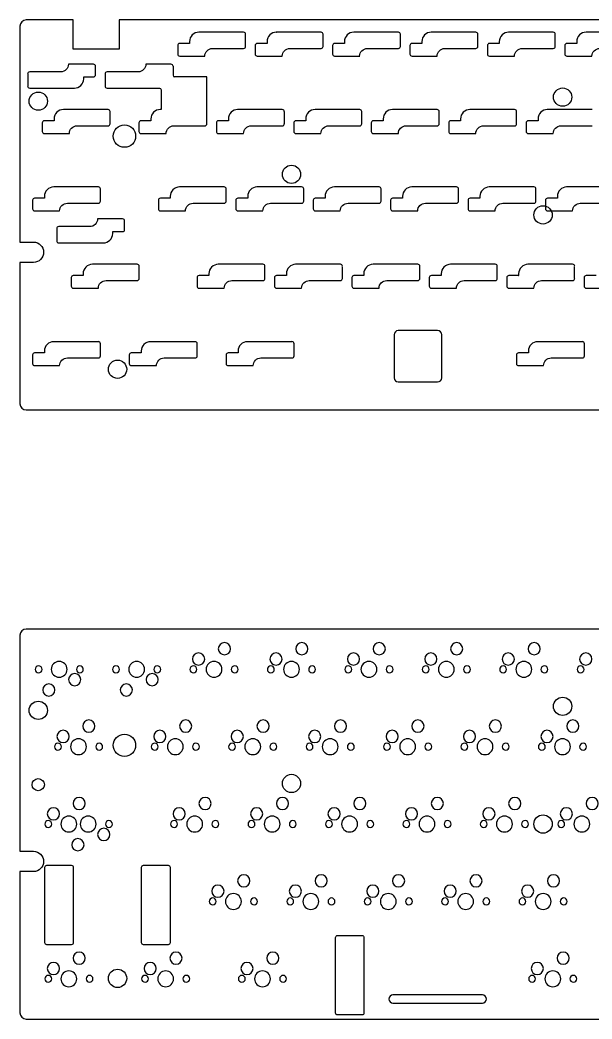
# Model space of a CAD drawing. Header units: millimetres. Extents: x -143 to 143, y -788 to -242.
# Drawn here: x -142.9 to -2.2, y -788.5 to -542.5 of the extents above; entities that cross this region are included whole.
import ezdxf

# ---------------------------------------------------------------- set-up
doc = ezdxf.new("R2010")
doc.units = ezdxf.units.MM
doc.header["$MEASUREMENT"] = 0
for name, color, linetype, true_color in [('IXPE  NEW', 4, 'Continuous', 0x00ffff), ('PET', 5, 'Continuous', 0x0000ff), ('Poron', 1, 'Continuous', 0xff0000), ('Under', 7, 'Continuous', 0x4564d7)]:
    doc.layers.add(name, color=color, linetype=linetype, true_color=true_color)

msp = doc.modelspace()

# ---------------------------------------------------------------- linework, layer by layer
at = {"layer": 'IXPE  NEW'}
for points in [[(-105.26, -553.87), (-105.26, -556.09)], [(-96.92, -565.05), (-96.92, -556.49), (-104.86, -556.49)], [(-110.48, -559.26), (-108.59, -559.26)], [(-108.19, -559.66), (-108.19, -564.55)]]:
    msp.add_lwpolyline(points, dxfattribs=at)
for centre in [(-14.21, -590.48, 4.62), (-14.21, -740.48, 4.62)]:
    msp.add_circle(centre, 2.25, dxfattribs=at)
msp.add_arc((-104.86, -556.09, 4.62), 0.4, 180, 270, dxfattribs=at)
at = {"layer": 'IXPE  NEW', "extrusion": (0, 0, -1)}
msp.add_arc((108.59, -559.66, -4.62), 0.4, 90, 180, dxfattribs=at)
at = {"layer": 'PET'}
for p, q in [((-136.79, -769.69, 4.62), (-136.79, -751.12, 4.62)), ((-136.29, -750.62, 4.62), (-130.29, -750.62, 4.62)), ((-129.79, -751.12, 4.62), (-129.79, -769.69, 4.62)), ((-112.99, -769.69, 4.62), (-112.99, -751.12, 4.62)), ((-112.49, -750.62, 4.62), (-106.49, -750.62, 4.62)), ((-105.99, -751.12, 4.62), (-105.99, -769.69, 4.62)), ((-65.28, -786.98, 4.62), (-65.28, -768.41, 4.62)), ((-64.78, -767.91, 4.62), (-58.78, -767.91, 4.62)), ((-58.28, -768.41, 4.62), (-58.28, -786.98, 4.62)), ((-130.29, -770.19, 4.62), (-136.29, -770.19, 4.62)), ((-106.49, -770.19, 4.62), (-112.49, -770.19, 4.62)), ((-58.78, -787.48, 4.62), (-64.78, -787.48, 4.62))]:
    msp.add_line(p, q, dxfattribs=at)
for points in [[(-142.91, -693.98), (-142.91, -747.18), (-139.6, -747.18)], [(-139.6, -752.18), (-142.91, -752.18), (-142.91, -786.98)], [(-29.14, -782.56), (-51.14, -782.56)], [(-51.14, -784.56), (-29.14, -784.56)]]:
    msp.add_lwpolyline(points, dxfattribs=at)
for centre, radius in [((-138.41, -712.48, 4.62), 2.25), ((-9.41, -711.48, 4.62), 2.25), ((-117.21, -721.08, 4.62), 2.75), ((-138.41, -730.78, 4.62), 1.5), ((-76.11, -730.48, 4.62), 2.25), ((-118.91, -778.48, 4.62), 2.25)]:
    msp.add_circle(centre, radius, dxfattribs=at)
for centre, radius, start, end in [((-141.41, -693.98, 4.62), 1.5, 90, 180), ((-92.62, -697.3, 4.62), 1.5, 0, 180), ((-73.57, -697.3, 4.62), 1.5, 0, 180), ((-54.52, -697.3, 4.62), 1.5, 0, 180), ((-35.47, -697.3, 4.62), 1.5, 0, 180), ((-16.42, -697.3, 4.62), 1.5, 0, 180), ((-98.97, -699.84, 4.62), 1.5, 0, 180), ((-92.62, -697.3, 4.62), 1.5, 180, 0), ((-79.92, -699.84, 4.62), 1.5, 0, 180), ((-73.57, -697.3, 4.62), 1.5, 180, 0), ((-60.87, -699.84, 4.62), 1.5, 0, 180), ((-54.52, -697.3, 4.62), 1.5, 180, 0), ((-41.82, -699.84, 4.62), 1.5, 0, 180), ((-35.47, -697.3, 4.62), 1.5, 180, 0), ((-22.77, -699.84, 4.62), 1.5, 0, 180), ((-16.42, -697.3, 4.62), 1.5, 180, 0), ((-3.72, -699.84, 4.62), 1.5, 0, 180), ((-133.26, -702.38, 4.62), 1.95, 360, 180), ((-114.21, -702.38, 4.62), 1.95, 360, 180), ((-98.97, -699.84, 4.62), 1.5, 180, 0), ((-95.16, -702.38, 4.62), 1.95, 360, 180), ((-79.92, -699.84, 4.62), 1.5, 180, 0), ((-76.11, -702.38, 4.62), 1.95, 360, 180), ((-60.87, -699.84, 4.62), 1.5, 180, 0), ((-57.06, -702.38, 4.62), 1.95, 360, 180), ((-41.82, -699.84, 4.62), 1.5, 180, 0), ((-38.01, -702.38, 4.62), 1.95, 360, 180), ((-22.77, -699.84, 4.62), 1.5, 180, 0), ((-18.96, -702.38, 4.62), 1.95, 360, 180), ((-3.72, -699.84, 4.62), 1.5, 180, 0), ((-138.34, -702.38, 4.62), 0.85, 0, 180), ((-138.34, -702.38, 4.62), 0.85, 180, 0), ((-133.26, -702.38, 4.62), 1.95, 180, 360), ((-129.45, -704.92, 4.62), 1.5, 0, 180), ((-128.18, -702.38, 4.62), 0.85, 0, 180), ((-128.18, -702.38, 4.62), 0.85, 180, 0), ((-119.29, -702.38, 4.62), 0.85, 0, 180), ((-119.29, -702.38, 4.62), 0.85, 180, 0), ((-114.21, -702.38, 4.62), 1.95, 180, 360), ((-110.4, -704.92, 4.62), 1.5, 0, 180), ((-109.13, -702.38, 4.62), 0.85, 0, 180), ((-109.13, -702.38, 4.62), 0.85, 180, 0), ((-100.24, -702.38, 4.62), 0.85, 0, 180), ((-100.24, -702.38, 4.62), 0.85, 180, 0), ((-95.16, -702.38, 4.62), 1.95, 180, 360), ((-90.08, -702.38, 4.62), 0.85, 0, 180), ((-90.08, -702.38, 4.62), 0.85, 180, 0), ((-81.19, -702.38, 4.62), 0.85, 0, 180), ((-81.19, -702.38, 4.62), 0.85, 180, 0), ((-76.11, -702.38, 4.62), 1.95, 180, 360), ((-71.03, -702.38, 4.62), 0.85, 0, 180), ((-71.03, -702.38, 4.62), 0.85, 180, 0), ((-62.14, -702.38, 4.62), 0.85, 0, 180), ((-62.14, -702.38, 4.62), 0.85, 180, 0), ((-57.06, -702.38, 4.62), 1.95, 180, 360), ((-51.98, -702.38, 4.62), 0.85, 0, 180), ((-51.98, -702.38, 4.62), 0.85, 180, 0), ((-43.09, -702.38, 4.62), 0.85, 0, 180), ((-43.09, -702.38, 4.62), 0.85, 180, 0), ((-38.01, -702.38, 4.62), 1.95, 180, 360), ((-32.93, -702.38, 4.62), 0.85, 0, 180), ((-32.93, -702.38, 4.62), 0.85, 180, 0), ((-24.04, -702.38, 4.62), 0.85, 0, 180), ((-24.04, -702.38, 4.62), 0.85, 180, 0), ((-18.96, -702.38, 4.62), 1.95, 180, 360), ((-13.88, -702.38, 4.62), 0.85, 0, 180), ((-13.88, -702.38, 4.62), 0.85, 180, 0), ((-4.99, -702.38, 4.62), 0.85, 0, 180), ((-4.99, -702.38, 4.62), 0.85, 180, 0), ((-135.8, -707.46, 4.62), 1.5, 0, 180), ((-129.45, -704.92, 4.62), 1.5, 180, 0), ((-116.75, -707.46, 4.62), 1.5, 0, 180), ((-110.4, -704.92, 4.62), 1.5, 180, 0), ((-135.8, -707.46, 4.62), 1.5, 180, 0), ((-116.75, -707.46, 4.62), 1.5, 180, 0), ((-125.96, -716.35, 4.62), 1.5, 0, 180), ((-102.15, -716.35, 4.62), 1.5, 0, 180), ((-83.1, -716.35, 4.62), 1.5, 0, 180), ((-64.05, -716.35, 4.62), 1.5, 0, 180), ((-45, -716.35, 4.62), 1.5, 0, 180), ((-25.95, -716.35, 4.62), 1.5, 0, 180), ((-6.9, -716.35, 4.62), 1.5, 0, 180), ((-132.31, -718.89, 4.62), 1.5, 0, 180), ((-125.96, -716.35, 4.62), 1.5, 180, 0), ((-108.5, -718.89, 4.62), 1.5, 0, 180), ((-102.15, -716.35, 4.62), 1.5, 180, 0), ((-89.45, -718.89, 4.62), 1.5, 0, 180), ((-83.1, -716.35, 4.62), 1.5, 180, 0), ((-70.4, -718.89, 4.62), 1.5, 0, 180), ((-64.05, -716.35, 4.62), 1.5, 180, 0), ((-51.35, -718.89, 4.62), 1.5, 0, 180), ((-45, -716.35, 4.62), 1.5, 180, 0), ((-32.3, -718.89, 4.62), 1.5, 0, 180), ((-25.95, -716.35, 4.62), 1.5, 180, 0), ((-13.25, -718.89, 4.62), 1.5, 0, 180), ((-6.9, -716.35, 4.62), 1.5, 180, 0), ((-133.58, -721.43, 4.62), 0.85, 0, 180), ((-132.31, -718.89, 4.62), 1.5, 180, 0), ((-128.5, -721.43, 4.62), 1.95, 360, 180), ((-123.42, -721.43, 4.62), 0.85, 0, 180), ((-109.77, -721.43, 4.62), 0.85, 0, 180), ((-108.5, -718.89, 4.62), 1.5, 180, 0), ((-104.69, -721.43, 4.62), 1.95, 360, 180), ((-99.61, -721.43, 4.62), 0.85, 0, 180), ((-90.72, -721.43, 4.62), 0.85, 0, 180), ((-89.45, -718.89, 4.62), 1.5, 180, 0), ((-85.64, -721.43, 4.62), 1.95, 360, 180), ((-80.56, -721.43, 4.62), 0.85, 0, 180), ((-71.67, -721.43, 4.62), 0.85, 0, 180), ((-70.4, -718.89, 4.62), 1.5, 180, 0), ((-66.59, -721.43, 4.62), 1.95, 360, 180), ((-61.51, -721.43, 4.62), 0.85, 0, 180), ((-52.62, -721.43, 4.62), 0.85, 0, 180), ((-51.35, -718.89, 4.62), 1.5, 180, 0), ((-47.54, -721.43, 4.62), 1.95, 360, 180), ((-42.46, -721.43, 4.62), 0.85, 0, 180), ((-33.57, -721.43, 4.62), 0.85, 0, 180), ((-32.3, -718.89, 4.62), 1.5, 180, 0), ((-28.49, -721.43, 4.62), 1.95, 360, 180), ((-23.41, -721.43, 4.62), 0.85, 0, 180), ((-14.52, -721.43, 4.62), 0.85, 0, 180), ((-13.25, -718.89, 4.62), 1.5, 180, 0), ((-9.44, -721.43, 4.62), 1.95, 360, 180), ((-4.36, -721.43, 4.62), 0.85, 0, 180), ((-133.58, -721.43, 4.62), 0.85, 180, 0), ((-128.5, -721.43, 4.62), 1.95, 180, 360), ((-123.42, -721.43, 4.62), 0.85, 180, 0), ((-109.77, -721.43, 4.62), 0.85, 180, 0), ((-104.69, -721.43, 4.62), 1.95, 180, 360), ((-99.61, -721.43, 4.62), 0.85, 180, 0), ((-90.72, -721.43, 4.62), 0.85, 180, 0), ((-85.64, -721.43, 4.62), 1.95, 180, 360), ((-80.56, -721.43, 4.62), 0.85, 180, 0), ((-71.67, -721.43, 4.62), 0.85, 180, 0), ((-66.59, -721.43, 4.62), 1.95, 180, 360), ((-61.51, -721.43, 4.62), 0.85, 180, 0), ((-52.62, -721.43, 4.62), 0.85, 180, 0), ((-47.54, -721.43, 4.62), 1.95, 180, 360), ((-42.46, -721.43, 4.62), 0.85, 180, 0), ((-33.57, -721.43, 4.62), 0.85, 180, 0), ((-28.49, -721.43, 4.62), 1.95, 180, 360), ((-23.41, -721.43, 4.62), 0.85, 180, 0), ((-14.52, -721.43, 4.62), 0.85, 180, 0), ((-9.44, -721.43, 4.62), 1.95, 180, 360), ((-4.36, -721.43, 4.62), 0.85, 180, 0), ((-128.34, -735.4, 4.62), 1.5, 0, 180), ((-128.34, -735.4, 4.62), 1.5, 180, 0), ((-97.38, -735.4, 4.62), 1.5, 0, 180), ((-97.38, -735.4, 4.62), 1.5, 180, 0), ((-78.33, -735.4, 4.62), 1.5, 0, 180), ((-78.33, -735.4, 4.62), 1.5, 180, 0), ((-59.28, -735.4, 4.62), 1.5, 0, 180), ((-59.28, -735.4, 4.62), 1.5, 180, 0), ((-40.23, -735.4, 4.62), 1.5, 0, 180), ((-40.23, -735.4, 4.62), 1.5, 180, 0), ((-21.18, -735.4, 4.62), 1.5, 0, 180), ((-21.18, -735.4, 4.62), 1.5, 180, 0), ((-2.13, -735.4, 4.62), 1.5, 0, 180), ((-2.13, -735.4, 4.62), 1.5, 180, 0), ((-134.69, -737.94, 4.62), 1.5, 0, 180), ((-134.69, -737.94, 4.62), 1.5, 180, 0), ((-103.73, -737.94, 4.62), 1.5, 0, 180), ((-103.73, -737.94, 4.62), 1.5, 180, 0), ((-84.68, -737.94, 4.62), 1.5, 0, 180), ((-84.68, -737.94, 4.62), 1.5, 180, 0), ((-65.63, -737.94, 4.62), 1.5, 0, 180), ((-65.63, -737.94, 4.62), 1.5, 180, 0), ((-46.58, -737.94, 4.62), 1.5, 0, 180), ((-46.58, -737.94, 4.62), 1.5, 180, 0), ((-27.53, -737.94, 4.62), 1.5, 0, 180), ((-27.53, -737.94, 4.62), 1.5, 180, 0), ((-8.48, -737.94, 4.62), 1.5, 0, 180), ((-8.48, -737.94, 4.62), 1.5, 180, 0), ((-135.96, -740.48, 4.62), 0.85, 0, 180), ((-130.88, -740.48, 4.62), 1.95, 360, 180), ((-126.12, -740.48, 4.62), 1.95, 360, 180), ((-121.04, -740.48, 4.62), 0.85, 0, 180), ((-105, -740.48, 4.62), 0.85, 0, 180), ((-99.92, -740.48, 4.62), 1.95, 360, 180), ((-94.84, -740.48, 4.62), 0.85, 0, 180), ((-85.95, -740.48, 4.62), 0.85, 0, 180), ((-80.87, -740.48, 4.62), 1.95, 360, 180), ((-75.79, -740.48, 4.62), 0.85, 0, 180), ((-66.9, -740.48, 4.62), 0.85, 0, 180), ((-61.82, -740.48, 4.62), 1.95, 360, 180), ((-56.74, -740.48, 4.62), 0.85, 0, 180), ((-47.85, -740.48, 4.62), 0.85, 0, 180), ((-42.77, -740.48, 4.62), 1.95, 360, 180), ((-37.69, -740.48, 4.62), 0.85, 0, 180), ((-28.8, -740.48, 4.62), 0.85, 0, 180), ((-23.72, -740.48, 4.62), 1.95, 360, 180), ((-18.64, -740.48, 4.62), 0.85, 0, 180), ((-9.75, -740.48, 4.62), 0.85, 0, 180), ((-4.67, -740.48, 4.62), 1.95, 360, 180), ((-135.96, -740.48, 4.62), 0.85, 180, 0), ((-130.88, -740.48, 4.62), 1.95, 180, 360), ((-126.12, -740.48, 4.62), 1.95, 180, 360), ((-122.31, -743.02, 4.62), 1.5, 0, 180), ((-121.04, -740.48, 4.62), 0.85, 180, 0), ((-105, -740.48, 4.62), 0.85, 180, 0), ((-99.92, -740.48, 4.62), 1.95, 180, 360), ((-94.84, -740.48, 4.62), 0.85, 180, 0), ((-85.95, -740.48, 4.62), 0.85, 180, 0), ((-80.87, -740.48, 4.62), 1.95, 180, 360), ((-75.79, -740.48, 4.62), 0.85, 180, 0), ((-66.9, -740.48, 4.62), 0.85, 180, 0), ((-61.82, -740.48, 4.62), 1.95, 180, 360), ((-56.74, -740.48, 4.62), 0.85, 180, 0), ((-47.85, -740.48, 4.62), 0.85, 180, 0), ((-42.77, -740.48, 4.62), 1.95, 180, 360), ((-37.69, -740.48, 4.62), 0.85, 180, 0), ((-28.8, -740.48, 4.62), 0.85, 180, 0), ((-23.72, -740.48, 4.62), 1.95, 180, 360), ((-18.64, -740.48, 4.62), 0.85, 180, 0), ((-9.75, -740.48, 4.62), 0.85, 180, 0), ((-4.67, -740.48, 4.62), 1.95, 180, 360), ((-128.66, -745.56, 4.62), 1.5, 0, 180), ((-122.31, -743.02, 4.62), 1.5, 180, 0), ((-128.66, -745.56, 4.62), 1.5, 180, 0), ((-87.86, -754.45, 4.62), 1.5, 0, 180), ((-87.86, -754.45, 4.62), 1.5, 180, 0), ((-68.81, -754.45, 4.62), 1.5, 0, 180), ((-68.81, -754.45, 4.62), 1.5, 180, 0), ((-49.76, -754.45, 4.62), 1.5, 0, 180), ((-49.76, -754.45, 4.62), 1.5, 180, 0), ((-30.71, -754.45, 4.62), 1.5, 0, 180), ((-30.71, -754.45, 4.62), 1.5, 180, 0), ((-11.66, -754.45, 4.62), 1.5, 0, 180), ((-11.66, -754.45, 4.62), 1.5, 180, 0), ((-94.21, -756.99, 4.62), 1.5, 0, 180), ((-94.21, -756.99, 4.62), 1.5, 180, 0), ((-90.4, -759.53, 4.62), 1.95, 360, 180), ((-75.16, -756.99, 4.62), 1.5, 0, 180), ((-75.16, -756.99, 4.62), 1.5, 180, 0), ((-71.35, -759.53, 4.62), 1.95, 360, 180), ((-56.11, -756.99, 4.62), 1.5, 0, 180), ((-56.11, -756.99, 4.62), 1.5, 180, 0), ((-52.3, -759.53, 4.62), 1.95, 360, 180), ((-37.06, -756.99, 4.62), 1.5, 0, 180), ((-37.06, -756.99, 4.62), 1.5, 180, 0), ((-33.25, -759.53, 4.62), 1.95, 360, 180), ((-18.01, -756.99, 4.62), 1.5, 0, 180), ((-18.01, -756.99, 4.62), 1.5, 180, 0), ((-14.2, -759.53, 4.62), 1.95, 360, 180), ((-95.48, -759.53, 4.62), 0.85, 0, 180), ((-95.48, -759.53, 4.62), 0.85, 180, 0), ((-90.4, -759.53, 4.62), 1.95, 180, 360), ((-85.32, -759.53, 4.62), 0.85, 0, 180), ((-85.32, -759.53, 4.62), 0.85, 180, 0), ((-76.43, -759.53, 4.62), 0.85, 0, 180), ((-76.43, -759.53, 4.62), 0.85, 180, 0), ((-71.35, -759.53, 4.62), 1.95, 180, 360), ((-66.27, -759.53, 4.62), 0.85, 0, 180), ((-66.27, -759.53, 4.62), 0.85, 180, 0), ((-57.38, -759.53, 4.62), 0.85, 0, 180), ((-57.38, -759.53, 4.62), 0.85, 180, 0), ((-52.3, -759.53, 4.62), 1.95, 180, 360), ((-47.22, -759.53, 4.62), 0.85, 0, 180), ((-47.22, -759.53, 4.62), 0.85, 180, 0), ((-38.33, -759.53, 4.62), 0.85, 0, 180), ((-38.33, -759.53, 4.62), 0.85, 180, 0), ((-33.25, -759.53, 4.62), 1.95, 180, 360), ((-28.17, -759.53, 4.62), 0.85, 0, 180), ((-28.17, -759.53, 4.62), 0.85, 180, 0), ((-19.28, -759.53, 4.62), 0.85, 0, 180), ((-19.28, -759.53, 4.62), 0.85, 180, 0), ((-14.2, -759.53, 4.62), 1.95, 180, 360), ((-9.12, -759.53, 4.62), 0.85, 0, 180), ((-9.12, -759.53, 4.62), 0.85, 180, 0), ((-128.34, -773.5, 4.62), 1.5, 0, 180), ((-104.53, -773.5, 4.62), 1.5, 0, 180), ((-80.71, -773.5, 4.62), 1.5, 0, 180), ((-9.28, -773.5, 4.62), 1.5, 0, 180), ((-134.69, -776.04, 4.62), 1.5, 0, 180), ((-128.34, -773.5, 4.62), 1.5, 180, 0), ((-110.88, -776.04, 4.62), 1.5, 0, 180), ((-104.53, -773.5, 4.62), 1.5, 180, 0), ((-87.06, -776.04, 4.62), 1.5, 0, 180), ((-80.71, -773.5, 4.62), 1.5, 180, 0), ((-15.63, -776.04, 4.62), 1.5, 0, 180), ((-9.28, -773.5, 4.62), 1.5, 180, 0), ((-134.69, -776.04, 4.62), 1.5, 180, 0), ((-130.88, -778.58, 4.62), 1.95, 360, 180), ((-110.88, -776.04, 4.62), 1.5, 180, 0), ((-107.07, -778.58, 4.62), 1.95, 360, 180), ((-87.06, -776.04, 4.62), 1.5, 180, 0), ((-83.25, -778.58, 4.62), 1.95, 360, 180), ((-15.63, -776.04, 4.62), 1.5, 180, 0), ((-11.82, -778.58, 4.62), 1.95, 360, 180), ((-135.96, -778.58, 4.62), 0.85, 0, 180), ((-135.96, -778.58, 4.62), 0.85, 180, 0), ((-130.88, -778.58, 4.62), 1.95, 180, 360), ((-125.8, -778.58, 4.62), 0.85, 0, 180), ((-125.8, -778.58, 4.62), 0.85, 180, 0), ((-112.15, -778.58, 4.62), 0.85, 0, 180), ((-112.15, -778.58, 4.62), 0.85, 180, 0), ((-107.07, -778.58, 4.62), 1.95, 180, 360), ((-101.99, -778.58, 4.62), 0.85, 0, 180), ((-101.99, -778.58, 4.62), 0.85, 180, 0), ((-88.33, -778.58, 4.62), 0.85, 0, 180), ((-88.33, -778.58, 4.62), 0.85, 180, 0), ((-83.25, -778.58, 4.62), 1.95, 180, 360), ((-78.17, -778.58, 4.62), 0.85, 0, 180), ((-78.17, -778.58, 4.62), 0.85, 180, 0), ((-16.9, -778.58, 4.62), 0.85, 0, 180), ((-16.9, -778.58, 4.62), 0.85, 180, 0), ((-11.82, -778.58, 4.62), 1.95, 180, 360), ((-6.74, -778.58, 4.62), 0.85, 0, 180), ((-6.74, -778.58, 4.62), 0.85, 180, 0), ((-51.14, -783.56, 4.62), 1, 90, 180), ((-51.14, -783.56, 4.62), 1, 180, 270), ((-29.14, -783.56, 4.62), 1, 0, 90), ((-29.14, -783.56, 4.62), 1, 270, 0), ((-141.41, -786.98, 4.62), 1.5, 180, 270)]:
    msp.add_arc(centre, radius, start, end, dxfattribs=at)
at = {"layer": 'PET', "extrusion": (1.14101e-27, -3.55271e-16, -1)}
msp.add_arc((139.6, -749.68, -4.62), 2.5, 90, 270, dxfattribs=at)
at = {"layer": 'PET', "extrusion": (0, 0, -1)}
for centre, start, end in [((136.29, -751.12, -4.62), 0.0207, 89.979), ((130.29, -751.12, -4.62), 90.021, 179.9793), ((112.49, -751.12, -4.62), 0.0207, 89.979), ((106.49, -751.12, -4.62), 90.021, 179.9793), ((136.29, -769.69, -4.62), 270.0209, 359.9791), ((130.29, -769.69, -4.62), 180.0207, 269.979), ((112.49, -769.69, -4.62), 270.0209, 359.9791), ((106.49, -769.69, -4.62), 180.0207, 269.979), ((64.78, -768.41, -4.62), 0.0207, 89.979), ((58.78, -768.41, -4.62), 90.0209, 179.9791), ((64.78, -786.98, -4.62), 270.021, 359.9793), ((58.78, -786.98, -4.62), 180.0207, 269.979)]:
    msp.add_arc(centre, 0.5, start, end, dxfattribs=at)
at = {"layer": 'PET'}
for points in [[(141.59, -692.48, 4.62), (0.09, -692.48, 4.62), (-141.41, -692.48, 4.62)], [(-141.41, -788.48, 4.62), (0.09, -788.48, 4.62), (141.59, -788.48, 4.62)]]:
    msp.add_open_spline(points, degree=2, dxfattribs=at)
at = {"layer": 'Poron'}
for points in [[(-40.15, -618.96), (-49.85, -618.96)], [(-50.85, -619.96), (-50.85, -630.59)], [(-39.15, -630.59), (-39.15, -619.96)], [(-49.85, -631.59), (-40.15, -631.59)]]:
    msp.add_lwpolyline(points, dxfattribs=at)
for centre, radius in [((-138.41, -562.48, 4.62), 2.25), ((-9.41, -561.48, 4.62), 2.25), ((-117.21, -571.08, 4.62), 2.75), ((-76.11, -580.48, 4.62), 2.25), ((-118.91, -628.48, 4.62), 2.25)]:
    msp.add_circle(centre, radius, dxfattribs=at)
for centre, start, end in [((-49.85, -619.96, 4.62), 90, 180), ((-40.15, -619.96, 4.62), 0, 90), ((-49.85, -630.59, 4.62), 180, 270), ((-40.15, -630.59, 4.62), 270, 0)]:
    msp.add_arc(centre, 1, start, end, dxfattribs=at)
at = {"layer": 'Under'}
for p, q in [((-87.9, -545.5, 4.62), (-98.9, -545.5, 4.62)), ((-98.9, -545.5, 4.62), (-98.89, -545.5, 4.62)), ((-87.4, -549, 4.62), (-87.4, -546, 4.62)), ((-68.85, -545.5, 4.62), (-79.85, -545.5, 4.62)), ((-79.85, -545.5, 4.62), (-79.84, -545.5, 4.62)), ((-68.35, -549, 4.62), (-68.35, -546, 4.62)), ((-49.8, -545.5, 4.62), (-60.8, -545.5, 4.62)), ((-60.8, -545.5, 4.62), (-60.79, -545.5, 4.62)), ((-49.3, -549, 4.62), (-49.3, -546, 4.62)), ((-30.75, -545.5, 4.62), (-41.75, -545.5, 4.62)), ((-41.75, -545.5, 4.62), (-41.74, -545.5, 4.62)), ((-30.25, -549, 4.62), (-30.25, -546, 4.62)), ((-11.7, -545.5, 4.62), (-22.7, -545.5, 4.62)), ((-22.7, -545.5, 4.62), (-22.69, -545.5, 4.62)), ((-11.2, -549, 4.62), (-11.2, -546, 4.62)), ((7.35, -545.5, 4.62), (-3.65, -545.5, 4.62)), ((-3.65, -545.5, 4.62), (-3.64, -545.5, 4.62)), ((-101.18, -548.26, 4.62), (-103.61, -548.26, 4.62)), ((-101.18, -547.78, 4.62), (-101.18, -548.26, 4.62)), ((-101.18, -548.26, 4.62), (-101.18, -548.26, 4.62)), ((-82.13, -548.26, 4.62), (-84.56, -548.26, 4.62)), ((-82.13, -547.78, 4.62), (-82.13, -548.26, 4.62)), ((-82.13, -548.26, 4.62), (-82.13, -548.26, 4.62)), ((-63.08, -548.26, 4.62), (-65.51, -548.26, 4.62)), ((-63.08, -547.78, 4.62), (-63.08, -548.26, 4.62)), ((-63.08, -548.26, 4.62), (-63.08, -548.26, 4.62)), ((-44.03, -548.26, 4.62), (-46.46, -548.26, 4.62)), ((-44.03, -547.78, 4.62), (-44.03, -548.26, 4.62)), ((-44.03, -548.26, 4.62), (-44.03, -548.26, 4.62)), ((-24.98, -548.26, 4.62), (-27.41, -548.26, 4.62)), ((-24.98, -547.78, 4.62), (-24.98, -548.26, 4.62)), ((-24.98, -548.26, 4.62), (-24.98, -548.26, 4.62)), ((-5.93, -548.26, 4.62), (-8.36, -548.26, 4.62)), ((-5.93, -547.78, 4.62), (-5.93, -548.26, 4.62)), ((-5.93, -548.26, 4.62), (-5.93, -548.26, 4.62)), ((-104.11, -548.76, 4.62), (-104.11, -550.88, 4.62)), ((-95.54, -549.5, 4.62), (-87.9, -549.5, 4.62)), ((-85.06, -548.76, 4.62), (-85.06, -550.88, 4.62)), ((-76.49, -549.5, 4.62), (-68.85, -549.5, 4.62)), ((-66.01, -548.76, 4.62), (-66.01, -550.88, 4.62)), ((-57.44, -549.5, 4.62), (-49.8, -549.5, 4.62)), ((-46.96, -548.76, 4.62), (-46.96, -550.88, 4.62)), ((-38.39, -549.5, 4.62), (-30.75, -549.5, 4.62)), ((-27.91, -548.76, 4.62), (-27.91, -550.88, 4.62)), ((-19.34, -549.5, 4.62), (-11.7, -549.5, 4.62)), ((-8.86, -548.76, 4.62), (-8.86, -550.88, 4.62)), ((-124.81, -553.37, 4.62), (-130.99, -553.37, 4.62)), ((-105.76, -553.37, 4.62), (-111.94, -553.37, 4.62)), ((-103.61, -551.38, 4.62), (-97.43, -551.39, 4.62)), ((-84.56, -551.38, 4.62), (-78.38, -551.39, 4.62)), ((-65.51, -551.38, 4.62), (-59.33, -551.39, 4.62)), ((-46.46, -551.38, 4.62), (-40.28, -551.39, 4.62)), ((-27.41, -551.38, 4.62), (-21.23, -551.39, 4.62)), ((-8.36, -551.38, 4.62), (-2.18, -551.39, 4.62)), ((-141.02, -555.76, 4.62), (-141.02, -558.76, 4.62)), ((-132.88, -555.26, 4.62), (-140.52, -555.26, 4.62)), ((-124.31, -555.99, 4.62), (-124.31, -553.87, 4.62)), ((-121.97, -555.76, 4.62), (-121.97, -558.76, 4.62)), ((-113.83, -555.26, 4.62), (-121.47, -555.26, 4.62)), ((-127.24, -556.5, 4.62), (-127.24, -556.49, 4.62)), ((-127.24, -556.49, 4.62), (-124.81, -556.49, 4.62)), ((-127.24, -556.97, 4.62), (-127.24, -556.5, 4.62)), ((-140.52, -559.26, 4.62), (-129.52, -559.26, 4.62)), ((-129.52, -559.26, 4.62), (-129.53, -559.26, 4.62)), ((-121.47, -559.26, 4.62), (-110.47, -559.26, 4.62)), ((-110.47, -559.26, 4.62), (-110.48, -559.26, 4.62)), ((-121.24, -564.55, 4.62), (-132.23, -564.55, 4.62)), ((-132.23, -564.55, 4.62), (-132.23, -564.55, 4.62)), ((-120.74, -568.05, 4.62), (-120.74, -565.05, 4.62)), ((-108.42, -564.55, 4.62), (-108.42, -564.55, 4.62)), ((-108.19, -564.55, 4.62), (-108.42, -564.55, 4.62)), ((-96.92, -568.05, 4.62), (-96.92, -565.05, 4.62)), ((-78.37, -564.55, 4.62), (-89.37, -564.55, 4.62)), ((-89.37, -564.55, 4.62), (-89.37, -564.55, 4.62)), ((-77.87, -568.05, 4.62), (-77.87, -565.05, 4.62)), ((-59.32, -564.55, 4.62), (-70.32, -564.55, 4.62)), ((-70.32, -564.55, 4.62), (-70.32, -564.55, 4.62)), ((-58.82, -568.05, 4.62), (-58.82, -565.05, 4.62)), ((-40.27, -564.55, 4.62), (-51.27, -564.55, 4.62)), ((-51.27, -564.55, 4.62), (-51.27, -564.55, 4.62)), ((-39.77, -568.05, 4.62), (-39.77, -565.05, 4.62)), ((-21.22, -564.55, 4.62), (-32.22, -564.55, 4.62)), ((-32.22, -564.55, 4.62), (-32.22, -564.55, 4.62)), ((-20.72, -568.05, 4.62), (-20.72, -565.05, 4.62)), ((-2.17, -564.55, 4.62), (-13.17, -564.55, 4.62)), ((-13.17, -564.55, 4.62), (-13.17, -564.55, 4.62)), ((-137.45, -567.81, 4.62), (-137.45, -569.93, 4.62)), ((-134.52, -567.31, 4.62), (-136.95, -567.31, 4.62)), ((-134.52, -566.83, 4.62), (-134.52, -567.31, 4.62)), ((-134.52, -567.31, 4.62), (-134.52, -567.31, 4.62)), ((-113.63, -567.81, 4.62), (-113.63, -569.93, 4.62)), ((-110.7, -567.31, 4.62), (-113.13, -567.31, 4.62)), ((-110.7, -566.83, 4.62), (-110.7, -567.31, 4.62)), ((-110.7, -567.31, 4.62), (-110.7, -567.31, 4.62)), ((-94.58, -567.81, 4.62), (-94.58, -569.93, 4.62)), ((-91.65, -567.31, 4.62), (-94.08, -567.31, 4.62)), ((-91.65, -566.83, 4.62), (-91.65, -567.31, 4.62)), ((-91.65, -567.31, 4.62), (-91.65, -567.31, 4.62)), ((-75.53, -567.81, 4.62), (-75.53, -569.93, 4.62)), ((-72.6, -567.31, 4.62), (-75.03, -567.31, 4.62)), ((-72.6, -566.83, 4.62), (-72.6, -567.31, 4.62)), ((-72.6, -567.31, 4.62), (-72.6, -567.31, 4.62)), ((-56.48, -567.81, 4.62), (-56.48, -569.93, 4.62)), ((-53.55, -567.31, 4.62), (-55.98, -567.31, 4.62)), ((-53.55, -566.83, 4.62), (-53.55, -567.31, 4.62)), ((-53.55, -567.31, 4.62), (-53.55, -567.31, 4.62)), ((-37.43, -567.81, 4.62), (-37.43, -569.93, 4.62)), ((-34.5, -567.31, 4.62), (-36.93, -567.31, 4.62)), ((-34.5, -566.83, 4.62), (-34.5, -567.31, 4.62)), ((-34.5, -567.31, 4.62), (-34.5, -567.31, 4.62)), ((-18.38, -567.81, 4.62), (-18.38, -569.93, 4.62)), ((-15.45, -567.31, 4.62), (-17.88, -567.31, 4.62)), ((-15.45, -566.83, 4.62), (-15.45, -567.31, 4.62)), ((-15.45, -567.31, 4.62), (-15.45, -567.31, 4.62)), ((-136.95, -570.43, 4.62), (-130.77, -570.44, 4.62)), ((-128.88, -568.55, 4.62), (-121.24, -568.55, 4.62)), ((-113.13, -570.43, 4.62), (-106.96, -570.44, 4.62)), ((-105.07, -568.55, 4.62), (-97.42, -568.55, 4.62)), ((-94.08, -570.43, 4.62), (-87.91, -570.44, 4.62)), ((-86.02, -568.55, 4.62), (-78.37, -568.55, 4.62)), ((-75.03, -570.43, 4.62), (-68.86, -570.44, 4.62)), ((-66.97, -568.55, 4.62), (-59.32, -568.55, 4.62)), ((-55.98, -570.43, 4.62), (-49.81, -570.44, 4.62)), ((-47.92, -568.55, 4.62), (-40.27, -568.55, 4.62)), ((-36.93, -570.43, 4.62), (-30.76, -570.44, 4.62)), ((-28.87, -568.55, 4.62), (-21.22, -568.55, 4.62)), ((-17.88, -570.43, 4.62), (-11.71, -570.44, 4.62)), ((-9.82, -568.55, 4.62), (-2.17, -568.55, 4.62)), ((-123.62, -583.6, 4.62), (-134.62, -583.6, 4.62)), ((-134.62, -583.6, 4.62), (-134.61, -583.6, 4.62)), ((-123.12, -587.1, 4.62), (-123.12, -584.1, 4.62)), ((-92.66, -583.6, 4.62), (-103.66, -583.6, 4.62)), ((-103.66, -583.6, 4.62), (-103.66, -583.6, 4.62)), ((-92.16, -587.1, 4.62), (-92.16, -584.1, 4.62)), ((-73.61, -583.6, 4.62), (-84.61, -583.6, 4.62)), ((-84.61, -583.6, 4.62), (-84.61, -583.6, 4.62)), ((-73.11, -587.1, 4.62), (-73.11, -584.1, 4.62)), ((-54.56, -583.6, 4.62), (-65.56, -583.6, 4.62)), ((-65.56, -583.6, 4.62), (-65.56, -583.6, 4.62)), ((-54.06, -587.1, 4.62), (-54.06, -584.1, 4.62)), ((-35.51, -583.6, 4.62), (-46.51, -583.6, 4.62)), ((-46.51, -583.6, 4.62), (-46.51, -583.6, 4.62)), ((-35.01, -587.1, 4.62), (-35.01, -584.1, 4.62)), ((-16.46, -583.6, 4.62), (-27.46, -583.6, 4.62)), ((-27.46, -583.6, 4.62), (-27.46, -583.6, 4.62)), ((-15.96, -587.1, 4.62), (-15.96, -584.1, 4.62)), ((2.59, -583.6, 4.62), (-8.41, -583.6, 4.62)), ((-8.41, -583.6, 4.62), (-8.41, -583.6, 4.62)), ((-139.83, -586.86, 4.62), (-139.83, -588.99, 4.62)), ((-136.9, -586.36, 4.62), (-139.33, -586.36, 4.62)), ((-136.9, -585.88, 4.62), (-136.9, -586.36, 4.62)), ((-136.9, -586.36, 4.62), (-136.9, -586.36, 4.62)), ((-131.26, -587.6, 4.62), (-123.62, -587.6, 4.62)), ((-108.87, -586.86, 4.62), (-108.87, -588.99, 4.62)), ((-105.94, -586.36, 4.62), (-108.37, -586.36, 4.62)), ((-105.94, -585.88, 4.62), (-105.94, -586.36, 4.62)), ((-105.94, -586.36, 4.62), (-105.94, -586.36, 4.62)), ((-100.3, -587.6, 4.62), (-92.66, -587.6, 4.62)), ((-89.82, -586.86, 4.62), (-89.82, -588.99, 4.62)), ((-86.89, -586.36, 4.62), (-89.32, -586.36, 4.62)), ((-86.89, -585.88, 4.62), (-86.89, -586.36, 4.62)), ((-86.89, -586.36, 4.62), (-86.89, -586.36, 4.62)), ((-81.25, -587.6, 4.62), (-73.61, -587.6, 4.62)), ((-70.77, -586.86, 4.62), (-70.77, -588.99, 4.62)), ((-67.84, -586.36, 4.62), (-70.27, -586.36, 4.62)), ((-67.84, -585.88, 4.62), (-67.84, -586.36, 4.62)), ((-67.84, -586.36, 4.62), (-67.84, -586.36, 4.62)), ((-62.2, -587.6, 4.62), (-54.56, -587.6, 4.62)), ((-51.72, -586.86, 4.62), (-51.72, -588.99, 4.62)), ((-48.79, -586.36, 4.62), (-51.22, -586.36, 4.62)), ((-48.79, -585.88, 4.62), (-48.79, -586.36, 4.62)), ((-48.79, -586.36, 4.62), (-48.79, -586.36, 4.62)), ((-43.15, -587.6, 4.62), (-35.51, -587.6, 4.62)), ((-32.67, -586.86, 4.62), (-32.67, -588.99, 4.62)), ((-29.74, -586.36, 4.62), (-32.17, -586.36, 4.62)), ((-29.74, -585.88, 4.62), (-29.74, -586.36, 4.62)), ((-29.74, -586.36, 4.62), (-29.74, -586.36, 4.62)), ((-24.1, -587.6, 4.62), (-16.46, -587.6, 4.62)), ((-13.62, -586.86, 4.62), (-13.62, -588.99, 4.62)), ((-10.69, -586.36, 4.62), (-13.12, -586.36, 4.62)), ((-10.69, -585.88, 4.62), (-10.69, -586.36, 4.62)), ((-10.69, -586.36, 4.62), (-10.69, -586.36, 4.62)), ((-5.05, -587.6, 4.62), (2.59, -587.6, 4.62)), ((-139.33, -589.49, 4.62), (-133.15, -589.49, 4.62)), ((-108.37, -589.49, 4.62), (-102.2, -589.49, 4.62)), ((-89.32, -589.49, 4.62), (-83.15, -589.49, 4.62)), ((-70.27, -589.49, 4.62), (-64.1, -589.49, 4.62)), ((-51.22, -589.49, 4.62), (-45.05, -589.49, 4.62)), ((-32.17, -589.49, 4.62), (-26, -589.49, 4.62)), ((-13.12, -589.49, 4.62), (-6.95, -589.49, 4.62)), ((-117.67, -591.47, 4.62), (-123.84, -591.47, 4.62)), ((-117.17, -594.09, 4.62), (-117.17, -591.97, 4.62)), ((-133.88, -593.86, 4.62), (-133.88, -596.86, 4.62)), ((-125.74, -593.36, 4.62), (-133.38, -593.36, 4.62)), ((-120.1, -594.6, 4.62), (-120.1, -594.59, 4.62)), ((-120.1, -594.59, 4.62), (-117.67, -594.59, 4.62)), ((-120.1, -595.08, 4.62), (-120.1, -594.6, 4.62)), ((-133.38, -597.36, 4.62), (-122.38, -597.36, 4.62)), ((-122.38, -597.36, 4.62), (-122.38, -597.36, 4.62)), ((-114.09, -602.65, 4.62), (-125.09, -602.65, 4.62)), ((-125.09, -602.65, 4.62), (-125.09, -602.65, 4.62)), ((-83.14, -602.65, 4.62), (-94.13, -602.65, 4.62)), ((-94.13, -602.65, 4.62), (-94.13, -602.65, 4.62)), ((-64.09, -602.65, 4.62), (-75.08, -602.65, 4.62)), ((-75.08, -602.65, 4.62), (-75.08, -602.65, 4.62)), ((-45.04, -602.65, 4.62), (-56.03, -602.65, 4.62)), ((-56.03, -602.65, 4.62), (-56.03, -602.65, 4.62)), ((-25.99, -602.65, 4.62), (-36.98, -602.65, 4.62)), ((-36.98, -602.65, 4.62), (-36.98, -602.65, 4.62)), ((-6.94, -602.65, 4.62), (-17.93, -602.65, 4.62)), ((-17.93, -602.65, 4.62), (-17.93, -602.65, 4.62)), ((-127.37, -604.93, 4.62), (-127.37, -605.41, 4.62)), ((-113.59, -606.15, 4.62), (-113.59, -603.15, 4.62)), ((-96.42, -604.93, 4.62), (-96.42, -605.41, 4.62)), ((-82.64, -606.15, 4.62), (-82.64, -603.15, 4.62)), ((-77.37, -604.93, 4.62), (-77.37, -605.41, 4.62)), ((-63.59, -606.15, 4.62), (-63.59, -603.15, 4.62)), ((-58.32, -604.93, 4.62), (-58.32, -605.41, 4.62)), ((-44.54, -606.15, 4.62), (-44.54, -603.15, 4.62)), ((-39.27, -604.93, 4.62), (-39.27, -605.41, 4.62)), ((-25.49, -606.15, 4.62), (-25.49, -603.15, 4.62)), ((-20.22, -604.93, 4.62), (-20.22, -605.41, 4.62)), ((-6.44, -606.15, 4.62), (-6.44, -603.15, 4.62)), ((-130.3, -605.91, 4.62), (-130.3, -608.04, 4.62)), ((-127.37, -605.41, 4.62), (-129.8, -605.41, 4.62)), ((-127.37, -605.41, 4.62), (-127.37, -605.41, 4.62)), ((-121.74, -606.65, 4.62), (-114.09, -606.65, 4.62)), ((-99.35, -605.91, 4.62), (-99.35, -608.04, 4.62)), ((-96.42, -605.41, 4.62), (-98.85, -605.41, 4.62)), ((-96.42, -605.41, 4.62), (-96.42, -605.41, 4.62)), ((-90.78, -606.65, 4.62), (-83.14, -606.65, 4.62)), ((-80.3, -605.91, 4.62), (-80.3, -608.04, 4.62)), ((-77.37, -605.41, 4.62), (-79.8, -605.41, 4.62)), ((-77.37, -605.41, 4.62), (-77.37, -605.41, 4.62)), ((-71.73, -606.65, 4.62), (-64.09, -606.65, 4.62)), ((-61.25, -605.91, 4.62), (-61.25, -608.04, 4.62)), ((-58.32, -605.41, 4.62), (-60.75, -605.41, 4.62)), ((-58.32, -605.41, 4.62), (-58.32, -605.41, 4.62)), ((-52.68, -606.65, 4.62), (-45.04, -606.65, 4.62)), ((-42.2, -605.91, 4.62), (-42.2, -608.04, 4.62)), ((-39.27, -605.41, 4.62), (-41.7, -605.41, 4.62)), ((-39.27, -605.41, 4.62), (-39.27, -605.41, 4.62)), ((-33.63, -606.65, 4.62), (-25.99, -606.65, 4.62)), ((-23.15, -605.91, 4.62), (-23.15, -608.04, 4.62)), ((-20.21, -605.41, 4.62), (-22.65, -605.41, 4.62)), ((-20.22, -605.41, 4.62), (-20.21, -605.41, 4.62)), ((-14.58, -606.65, 4.62), (-6.94, -606.65, 4.62)), ((-4.1, -605.91, 4.62), (-4.1, -608.04, 4.62)), ((-1.16, -605.41, 4.62), (-3.6, -605.41, 4.62)), ((-129.8, -608.54, 4.62), (-123.63, -608.54, 4.62)), ((-98.85, -608.54, 4.62), (-92.67, -608.54, 4.62)), ((-79.8, -608.54, 4.62), (-73.62, -608.54, 4.62)), ((-60.75, -608.54, 4.62), (-54.57, -608.54, 4.62)), ((-41.7, -608.54, 4.62), (-35.52, -608.54, 4.62)), ((-22.65, -608.54, 4.62), (-16.47, -608.54, 4.62)), ((-3.6, -608.54, 4.62), (2.58, -608.54, 4.62)), ((-123.62, -621.7, 4.62), (-134.62, -621.7, 4.62)), ((-134.62, -621.7, 4.62), (-134.61, -621.7, 4.62)), ((-123.12, -625.2, 4.62), (-123.12, -622.2, 4.62)), ((-99.8, -621.7, 4.62), (-110.8, -621.7, 4.62)), ((-110.8, -621.7, 4.62), (-110.8, -621.7, 4.62)), ((-99.3, -625.2, 4.62), (-99.3, -622.2, 4.62)), ((-75.99, -621.7, 4.62), (-86.99, -621.7, 4.62)), ((-86.99, -621.7, 4.62), (-86.99, -621.7, 4.62)), ((-75.49, -625.2, 4.62), (-75.49, -622.2, 4.62)), ((-4.55, -621.7, 4.62), (-15.55, -621.7, 4.62)), ((-15.55, -621.7, 4.62), (-15.55, -621.7, 4.62)), ((-4.05, -625.2, 4.62), (-4.05, -622.2, 4.62)), ((-136.9, -624.46, 4.62), (-139.33, -624.46, 4.62)), ((-136.9, -623.98, 4.62), (-136.9, -624.46, 4.62)), ((-136.9, -624.46, 4.62), (-136.9, -624.46, 4.62)), ((-113.08, -624.46, 4.62), (-115.51, -624.46, 4.62)), ((-113.08, -623.98, 4.62), (-113.08, -624.46, 4.62)), ((-113.08, -624.46, 4.62), (-113.08, -624.46, 4.62)), ((-89.27, -624.46, 4.62), (-91.7, -624.46, 4.62)), ((-89.27, -623.98, 4.62), (-89.27, -624.46, 4.62)), ((-89.27, -624.46, 4.62), (-89.27, -624.46, 4.62)), ((-17.83, -624.46, 4.62), (-20.26, -624.46, 4.62)), ((-17.83, -623.98, 4.62), (-17.83, -624.46, 4.62)), ((-17.83, -624.46, 4.62), (-17.83, -624.46, 4.62)), ((-139.83, -624.96, 4.62), (-139.83, -627.09, 4.62)), ((-131.26, -625.7, 4.62), (-123.62, -625.7, 4.62)), ((-116.02, -624.96, 4.62), (-116.02, -627.09, 4.62)), ((-107.45, -625.7, 4.62), (-99.8, -625.7, 4.62)), ((-92.2, -624.96, 4.62), (-92.2, -627.09, 4.62)), ((-83.64, -625.7, 4.62), (-75.99, -625.7, 4.62)), ((-20.76, -624.96, 4.62), (-20.76, -627.08, 4.62)), ((-12.2, -625.7, 4.62), (-4.55, -625.7, 4.62)), ((-139.33, -627.59, 4.62), (-133.15, -627.59, 4.62)), ((-115.52, -627.59, 4.62), (-109.34, -627.59, 4.62)), ((-91.7, -627.59, 4.62), (-85.53, -627.59, 4.62)), ((-20.26, -627.58, 4.62), (-14.09, -627.59, 4.62))]:
    msp.add_line(p, q, dxfattribs=at)
for points in [[(141.59, -542.48), (-118.55, -542.48), (-118.55, -549.7), (-129.8, -549.7), (-129.8, -542.48), (-141.41, -542.48)], [(-142.91, -543.98), (-142.91, -597.18), (-139.6, -597.18)], [(-139.6, -602.18), (-142.91, -602.18), (-142.91, -636.98)]]:
    msp.add_lwpolyline(points, dxfattribs=at)
for centre, radius, start, end in [((-141.41, -543.98, 4.62), 1.5, 90, 180), ((-98.9, -547.78, 4.62), 2.28, 89.8909, 180.0447), ((-87.9, -545.99, 4.62), 0.498, 359.7277, 90.2723), ((-79.85, -547.78, 4.62), 2.28, 89.8909, 180.0447), ((-68.85, -545.99, 4.62), 0.498, 359.7277, 90.2723), ((-60.8, -547.78, 4.62), 2.28, 89.8909, 180.0447), ((-49.8, -545.99, 4.62), 0.498, 359.7277, 90.2723), ((-41.75, -547.78, 4.62), 2.28, 89.8909, 180.0447), ((-30.75, -545.99, 4.62), 0.498, 359.7277, 90.2723), ((-22.7, -547.78, 4.62), 2.28, 89.8909, 180.0447), ((-11.7, -545.99, 4.62), 0.498, 359.7277, 90.2723), ((-3.65, -547.78, 4.62), 2.28, 89.8909, 180.0447), ((-103.61, -548.76, 4.62), 0.498, 89.7059, 180.2505), ((-84.56, -548.76, 4.62), 0.498, 89.7059, 180.2505), ((-65.51, -548.76, 4.62), 0.498, 89.7059, 180.2505), ((-46.46, -548.76, 4.62), 0.498, 89.7059, 180.2505), ((-27.41, -548.76, 4.62), 0.498, 89.7059, 180.2505), ((-8.36, -548.76, 4.62), 0.498, 89.7059, 180.2505), ((-103.61, -550.89, 4.62), 0.498, 179.7277, 270.2723), ((-87.9, -549, 4.62), 0.498, 269.7277, 0.2723), ((-84.56, -550.89, 4.62), 0.498, 179.7277, 270.2723), ((-68.85, -549, 4.62), 0.498, 269.7277, 0.2723), ((-65.51, -550.89, 4.62), 0.498, 179.7277, 270.2723), ((-49.8, -549, 4.62), 0.498, 269.7277, 0.2723), ((-46.46, -550.89, 4.62), 0.498, 179.7277, 270.2723), ((-30.75, -549, 4.62), 0.498, 269.7277, 0.2723), ((-27.41, -550.89, 4.62), 0.498, 179.7277, 270.2723), ((-11.7, -549, 4.62), 0.498, 269.7277, 0.2723), ((-8.36, -550.89, 4.62), 0.498, 179.7277, 270.2723), ((-124.81, -553.87, 4.62), 0.498, 359.7277, 90.2723), ((-105.76, -553.87, 4.62), 0.498, 359.7277, 90.2723), ((-140.53, -555.76, 4.62), 0.498, 89.7277, 180.2723), ((-121.48, -555.76, 4.62), 0.498, 89.7277, 180.2723), ((-129.52, -556.98, 4.62), 2.28, 269.8909, 0.0447), ((-124.81, -556, 4.62), 0.498, 269.7059, 0.2505), ((-140.53, -558.76, 4.62), 0.498, 179.7277, 270.2723), ((-121.48, -558.76, 4.62), 0.498, 179.7277, 270.2723), ((-132.24, -566.83, 4.62), 2.28, 89.8909, 180.0447), ((-121.23, -565.04, 4.62), 0.498, 359.7277, 90.2723), ((-108.42, -566.83, 4.62), 2.28, 89.8909, 180.0447), ((-97.42, -565.04, 4.62), 0.498, 359.7277, 0.2723), ((-89.37, -566.83, 4.62), 2.28, 89.8909, 180.0447), ((-78.37, -565.04, 4.62), 0.498, 359.7277, 90.2723), ((-70.32, -566.83, 4.62), 2.28, 89.8909, 180.0447), ((-59.32, -565.04, 4.62), 0.498, 359.7277, 90.2723), ((-51.27, -566.83, 4.62), 2.28, 89.8909, 180.0447), ((-40.27, -565.04, 4.62), 0.498, 359.7277, 90.2723), ((-32.22, -566.83, 4.62), 2.28, 89.8909, 180.0447), ((-21.22, -565.04, 4.62), 0.498, 359.7277, 90.2723), ((-13.17, -566.83, 4.62), 2.28, 89.8909, 180.0447), ((-136.95, -567.81, 4.62), 0.498, 89.7059, 180.2505), ((-121.23, -568.05, 4.62), 0.498, 269.7277, 0.2723), ((-113.14, -567.81, 4.62), 0.498, 89.7059, 180.2505), ((-97.42, -568.05, 4.62), 0.498, 269.7277, 0.2723), ((-94.09, -567.81, 4.62), 0.498, 89.7059, 180.2505), ((-78.37, -568.05, 4.62), 0.498, 269.7277, 0.2723), ((-75.04, -567.81, 4.62), 0.498, 89.7059, 180.2505), ((-59.32, -568.05, 4.62), 0.498, 269.7277, 0.2723), ((-55.99, -567.81, 4.62), 0.498, 89.7059, 180.2505), ((-40.27, -568.05, 4.62), 0.498, 269.7277, 0.2723), ((-36.94, -567.81, 4.62), 0.498, 89.7059, 180.2505), ((-21.22, -568.05, 4.62), 0.498, 269.7277, 0.2723), ((-17.89, -567.81, 4.62), 0.498, 89.7059, 180.2505), ((-136.95, -569.94, 4.62), 0.498, 179.7277, 270.2723), ((-113.14, -569.94, 4.62), 0.498, 179.7277, 270.2723), ((-94.09, -569.94, 4.62), 0.498, 179.7277, 270.2723), ((-75.04, -569.94, 4.62), 0.498, 179.7277, 270.2723), ((-55.99, -569.94, 4.62), 0.498, 179.7277, 270.2723), ((-36.94, -569.94, 4.62), 0.498, 179.7277, 270.2723), ((-17.89, -569.94, 4.62), 0.498, 179.7277, 270.2723), ((-134.62, -585.88, 4.62), 2.28, 89.8909, 180.0447), ((-123.61, -584.09, 4.62), 0.498, 359.7277, 90.2723), ((-103.66, -585.88, 4.62), 2.28, 89.8909, 180.0447), ((-92.66, -584.09, 4.62), 0.498, 359.7277, 90.2723), ((-84.61, -585.88, 4.62), 2.28, 89.8909, 180.0447), ((-73.61, -584.09, 4.62), 0.498, 359.7277, 90.2723), ((-65.56, -585.88, 4.62), 2.28, 89.8909, 180.0447), ((-54.56, -584.09, 4.62), 0.498, 359.7277, 90.2723), ((-46.51, -585.88, 4.62), 2.28, 89.8909, 180.0447), ((-35.51, -584.09, 4.62), 0.498, 359.7277, 90.2723), ((-27.46, -585.88, 4.62), 2.28, 89.8909, 180.0447), ((-16.46, -584.09, 4.62), 0.498, 359.7277, 90.2723), ((-8.41, -585.88, 4.62), 2.28, 89.8909, 180.0447), ((-139.33, -586.86, 4.62), 0.498, 89.7059, 180.2505), ((-123.61, -587.1, 4.62), 0.498, 269.7277, 0.2723), ((-108.37, -586.86, 4.62), 0.498, 89.7059, 180.2505), ((-92.66, -587.1, 4.62), 0.498, 269.7277, 0.2723), ((-89.32, -586.86, 4.62), 0.498, 89.7059, 180.2505), ((-73.61, -587.1, 4.62), 0.498, 269.7277, 0.2723), ((-70.27, -586.86, 4.62), 0.498, 89.7059, 180.2505), ((-54.56, -587.1, 4.62), 0.498, 269.7277, 0.2723), ((-51.22, -586.86, 4.62), 0.498, 89.7059, 180.2505), ((-35.51, -587.1, 4.62), 0.498, 269.7277, 0.2723), ((-32.17, -586.86, 4.62), 0.498, 89.7059, 180.2505), ((-16.46, -587.1, 4.62), 0.498, 269.7277, 0.2723), ((-13.12, -586.86, 4.62), 0.498, 89.7059, 180.2505), ((-139.33, -588.99, 4.62), 0.498, 179.7277, 270.2723), ((-108.37, -588.99, 4.62), 0.498, 179.7277, 270.2723), ((-89.32, -588.99, 4.62), 0.498, 179.7277, 270.2723), ((-70.27, -588.99, 4.62), 0.498, 179.7277, 270.2723), ((-51.22, -588.99, 4.62), 0.498, 179.7277, 270.2723), ((-32.17, -588.99, 4.62), 0.498, 179.7277, 270.2723), ((-13.12, -588.99, 4.62), 0.498, 179.7277, 270.2723), ((-117.67, -591.97, 4.62), 0.498, 359.7277, 90.2723), ((-133.38, -593.86, 4.62), 0.498, 89.7277, 180.2723), ((-122.38, -595.08, 4.62), 2.28, 269.8909, 0.0447), ((-117.67, -594.1, 4.62), 0.498, 269.7059, 0.2505), ((-133.38, -596.86, 4.62), 0.498, 179.7277, 270.2723), ((-125.09, -604.93, 4.62), 2.28, 89.8909, 180.0447), ((-114.09, -603.14, 4.62), 0.498, 359.7277, 90.2723), ((-94.14, -604.93, 4.62), 2.28, 89.8909, 180.0447), ((-83.13, -603.14, 4.62), 0.498, 359.7277, 90.2723), ((-75.09, -604.93, 4.62), 2.28, 89.8909, 180.0447), ((-64.08, -603.14, 4.62), 0.498, 359.7277, 90.2723), ((-56.04, -604.93, 4.62), 2.28, 89.8909, 180.0447), ((-45.03, -603.14, 4.62), 0.498, 359.7277, 90.2723), ((-36.99, -604.93, 4.62), 2.28, 89.8909, 180.0447), ((-25.98, -603.14, 4.62), 0.498, 359.7277, 90.2723), ((-17.94, -604.93, 4.62), 2.28, 89.8909, 180.0447), ((-6.93, -603.14, 4.62), 0.498, 359.7277, 90.2723), ((-129.8, -605.91, 4.62), 0.498, 89.7059, 180.2505), ((-114.09, -606.15, 4.62), 0.498, 269.7277, 0.2723), ((-98.85, -605.91, 4.62), 0.498, 89.7059, 180.2505), ((-83.13, -606.15, 4.62), 0.498, 269.7277, 0.2723), ((-79.8, -605.91, 4.62), 0.498, 89.7059, 180.2505), ((-64.08, -606.15, 4.62), 0.498, 269.7277, 0.2723), ((-60.75, -605.91, 4.62), 0.498, 89.7059, 180.2505), ((-45.03, -606.15, 4.62), 0.498, 269.7277, 0.2723), ((-41.7, -605.91, 4.62), 0.498, 89.7059, 180.2505), ((-25.98, -606.15, 4.62), 0.498, 269.7277, 0.2723), ((-22.65, -605.91, 4.62), 0.498, 89.7059, 180.2505), ((-6.93, -606.15, 4.62), 0.498, 269.7277, 0.2723), ((-3.6, -605.91, 4.62), 0.498, 89.7059, 180.2505), ((-129.81, -608.04, 4.62), 0.498, 179.7277, 270.2723), ((-98.85, -608.04, 4.62), 0.498, 179.7277, 270.2723), ((-79.8, -608.04, 4.62), 0.498, 179.7277, 270.2723), ((-60.75, -608.04, 4.62), 0.498, 179.7277, 270.2723), ((-41.7, -608.04, 4.62), 0.498, 179.7277, 270.2723), ((-22.65, -608.04, 4.62), 0.498, 179.7277, 270.2723), ((-3.6, -608.04, 4.62), 0.498, 179.7277, 270.2723), ((-134.62, -623.98, 4.62), 2.28, 89.8909, 180.0447), ((-123.61, -622.19, 4.62), 0.498, 359.7277, 90.2723), ((-110.8, -623.98, 4.62), 2.28, 89.8909, 180.0447), ((-99.8, -622.2, 4.62), 0.498, 359.7277, 90.2723), ((-86.99, -623.98, 4.62), 2.28, 89.8909, 180.0447), ((-75.99, -622.19, 4.62), 0.498, 359.7277, 90.2723), ((-15.55, -623.98, 4.62), 2.28, 89.8909, 180.0447), ((-4.55, -622.19, 4.62), 0.498, 359.7277, 90.2723), ((-139.33, -624.96, 4.62), 0.498, 89.7059, 180.2505), ((-115.52, -624.96, 4.62), 0.498, 89.7059, 180.2505), ((-91.7, -624.96, 4.62), 0.498, 89.7059, 180.2505), ((-20.27, -624.96, 4.62), 0.498, 89.7059, 180.2505), ((-139.33, -627.09, 4.62), 0.498, 179.7277, 270.2723), ((-123.61, -625.2, 4.62), 0.498, 269.7277, 0.2723), ((-115.52, -627.09, 4.62), 0.498, 179.7277, 270.2723), ((-99.8, -625.2, 4.62), 0.498, 269.7277, 0.2723), ((-91.7, -627.09, 4.62), 0.498, 179.7277, 270.2723), ((-75.99, -625.2, 4.62), 0.498, 269.7277, 0.2723), ((-20.27, -627.09, 4.62), 0.498, 179.7277, 270.2723), ((-4.55, -625.2, 4.62), 0.498, 269.7277, 0.2723), ((-141.41, -636.98, 4.62), 1.5, 180, 270)]:
    msp.add_arc(centre, radius, start, end, dxfattribs=at)
at = {"layer": 'Under', "extrusion": (0, 0, -1)}
for centre, start, end in [((95.55, -551.39, -4.62), 359.9766, 90.1304), ((76.5, -551.39, -4.62), 359.9766, 90.1304), ((57.45, -551.39, -4.62), 359.9766, 90.1304), ((38.4, -551.39, -4.62), 359.9766, 90.1304), ((19.35, -551.39, -4.62), 359.9766, 90.1304), ((0.3, -551.39, -4.62), 359.9766, 90.1304), ((132.88, -553.37, -4.62), 179.9766, 270.1304), ((113.83, -553.37, -4.62), 179.9766, 270.1304), ((128.88, -570.44, -4.62), 359.9766, 90.1304), ((105.07, -570.44, -4.62), 359.9766, 90.1304), ((86.02, -570.44, -4.62), 359.9766, 90.1304), ((66.97, -570.44, -4.62), 359.9766, 90.1304), ((47.92, -570.44, -4.62), 359.9766, 90.1304), ((28.87, -570.44, -4.62), 359.9766, 90.1304), ((9.82, -570.44, -4.62), 359.9766, 90.1304), ((131.26, -589.49, -4.62), 359.9766, 90.1304), ((100.31, -589.49, -4.62), 359.9766, 90.1304), ((81.26, -589.49, -4.62), 359.9766, 90.1304), ((62.21, -589.49, -4.62), 359.9766, 90.1304), ((43.16, -589.49, -4.62), 359.9766, 90.1304), ((24.11, -589.49, -4.62), 359.9766, 90.1304), ((5.06, -589.49, -4.62), 359.9766, 90.1304), ((125.73, -591.47, -4.62), 179.9766, 270.1304), ((121.74, -608.54, -4.62), 359.9766, 90.1304), ((90.78, -608.54, -4.62), 359.9766, 90.1304), ((71.73, -608.54, -4.62), 359.9766, 90.1304), ((52.68, -608.54, -4.62), 359.9766, 90.1304), ((33.63, -608.54, -4.62), 359.9766, 90.1304), ((14.58, -608.54, -4.62), 359.9766, 90.1304), ((131.26, -627.59, -4.62), 359.9766, 90.1304), ((107.45, -627.59, -4.62), 359.9766, 90.1304), ((83.64, -627.59, -4.62), 359.9766, 90.1304), ((12.2, -627.59, -4.62), 359.9766, 90.1304)]:
    msp.add_arc(centre, 1.89, start, end, dxfattribs=at)
at = {"layer": 'Under', "extrusion": (1.14101e-27, -3.55271e-16, -1)}
msp.add_arc((139.6, -599.68, -4.62), 2.5, 90, 270, dxfattribs=at)
at = {"layer": 'Under'}
msp.add_open_spline([(-141.41, -638.48, 4.62), (0.09, -638.48, 4.62), (141.59, -638.48, 4.62)], degree=2, dxfattribs=at)

doc.saveas('drawing.dxf')
